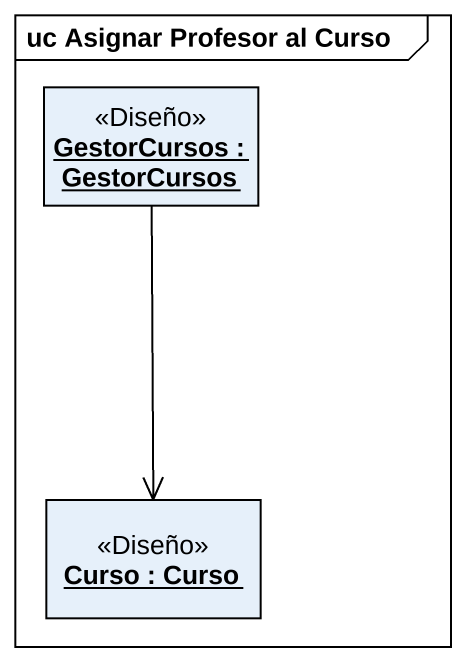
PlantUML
@startuml
mainframe uc Asignar Profesor al Curso
hide circle
hide empty members
object "GestorCursos : GestorCursos" as GestorCursos <<Diseño>>
object "Curso : Curso" as Curso <<Diseño>>
GestorCursos --> Curso
@enduml
